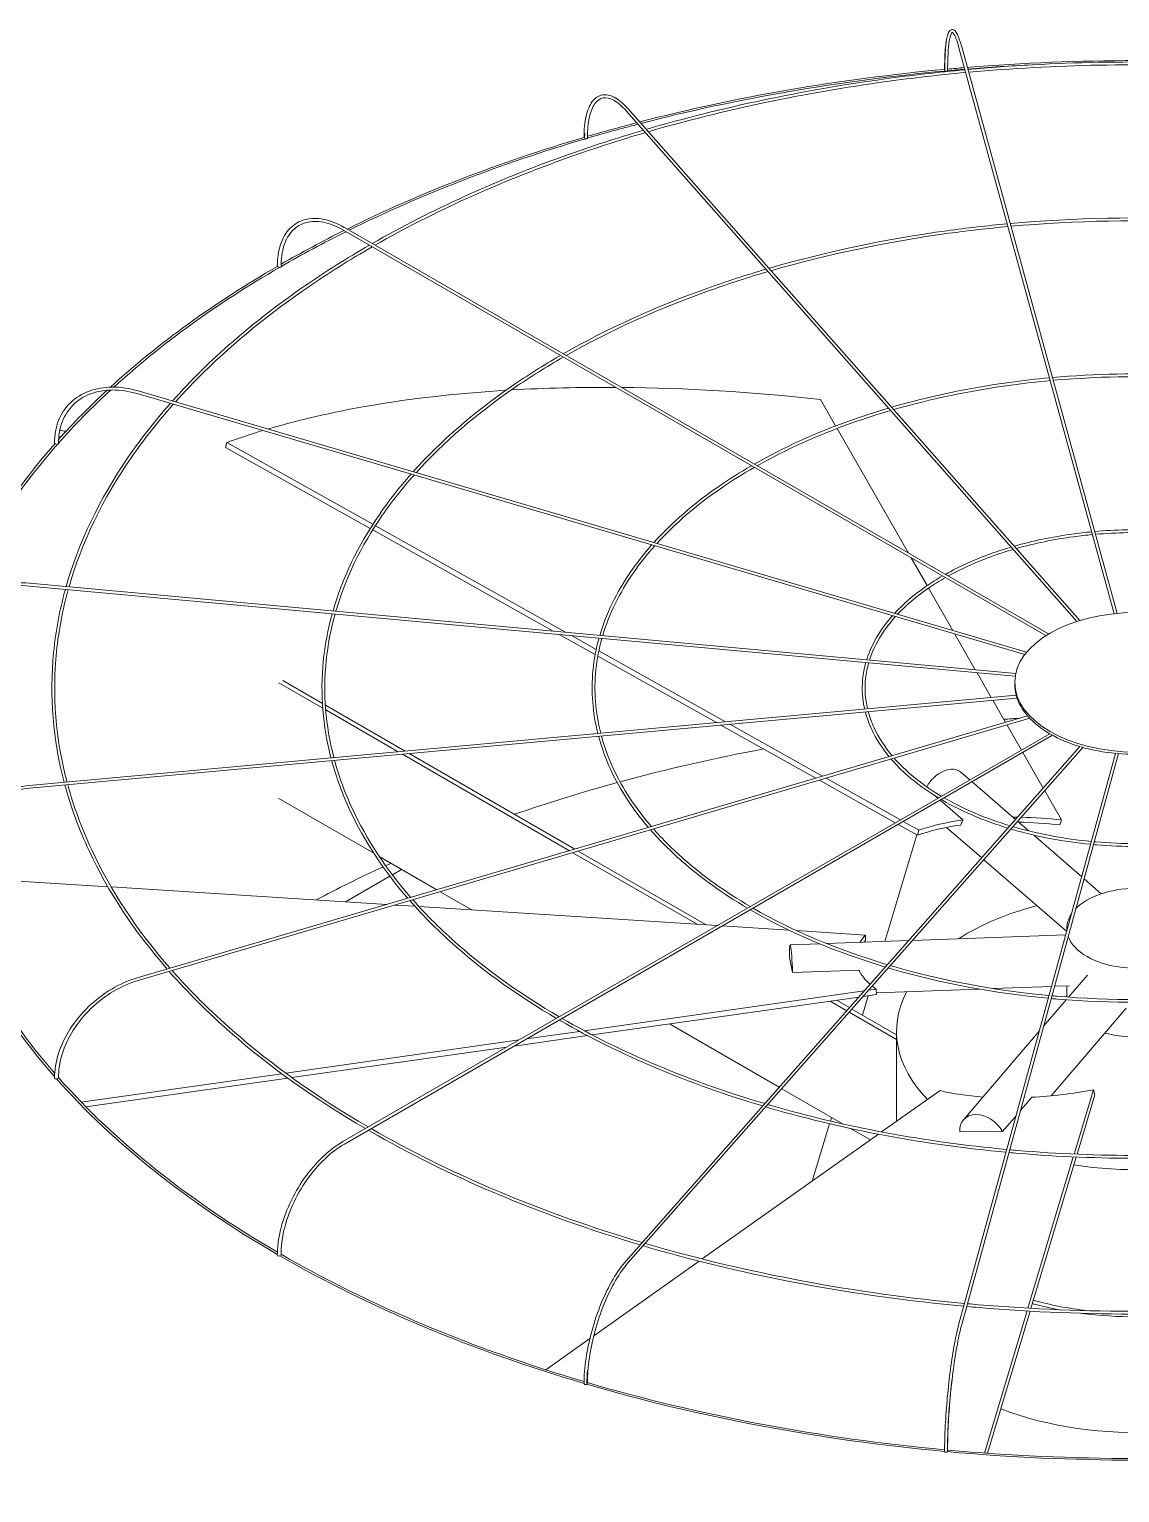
# Model space of a CAD drawing. Header units: millimetres. Extents: x -312439 to 477422, y -331570 to 212570.
# Drawn here: x 450937 to 451880, y 110186 to 111453 of the extents above; entities that cross this region are included whole.
import ezdxf

# ---------------------------------------------------------------- set-up
doc = ezdxf.new("R2010")
doc.units = ezdxf.units.MM

msp = doc.modelspace()

# ---------------------------------------------------------------- linework, layer by layer
at = {"color": 4, "linetype": 'Continuous', "lineweight": 0, "extrusion": (-1.11022e-16, 0.816497, 0.57735)}
msp.add_line((451741.274, 111436.739), (451875.629, 110946.981), dxfattribs=at)
at = {"color": 3, "linetype": 'Continuous', "lineweight": 0, "extrusion": (-1.11022e-16, 0.816497, 0.57735)}
for p, q in [((451875.629, 110946.981), (451741.274, 111436.739)), ((451743.636, 111437.387), (451878.104, 110947.218)), ((451455.115, 111383.798), (451845.793, 110941.116)), ((451453.279, 111382.177), (451843.229, 110940.32)), ((451208.378, 111279.07), (451816.429, 110928.011)), ((451818.794, 110929.474), (451209.603, 111281.191)), ((451030.491, 111137.385), (451798.117, 110911.569)), ((451031.183, 111139.735), (451799.752, 110913.641)), ((451634.575, 111109.39), (451621.365, 111132.45)), ((451697.54, 110999.48), (451635.808, 111107.238)), ((451106.742, 111090.834), (451107.977, 111095.121)), ((451107.977, 111095.121), (451234.301, 111024.318)), ((451231.975, 111020.643), (451106.742, 111090.834)), ((451390.246, 110931.934), (451234.114, 111019.444)), ((451236.442, 111023.118), (451400.863, 110930.963)), ((451713.704, 110971.266), (451699.961, 110995.254)), ((450937.065, 110970.915), (451789.919, 110892.927)), ((450937.288, 110973.354), (451790.376, 110895.345)), ((451735.966, 110932.406), (451714.925, 110969.134)), ((451426.601, 110911.558), (451395.49, 110928.995)), ((451406.107, 110928.024), (451427.494, 110916.037)), ((451755.363, 110898.547), (451737.725, 110929.335)), ((451429.732, 110914.783), (451539.204, 110853.425)), ((451531.566, 110852.727), (451428.86, 110910.292)), ((451769.166, 110874.454), (451756.85, 110895.951)), ((451152.845, 110887.145), (451190.905, 110865.171)), ((451190.633, 110869.328), (451156.31, 110889.145)), ((451789.509, 110885.592), (451789.509, 110887.592)), ((450937.065, 110798.364), (451790.722, 110876.425)), ((450937.288, 110795.924), (451791.446, 110874.031)), ((451262.072, 110828.083), (451193.175, 110867.861)), ((451781.55, 110852.835), (451770.504, 110872.116)), ((451030.491, 110631.893), (451800.672, 110858.461)), ((451802.51, 110856.448), (451031.183, 110629.543)), ((451193.477, 110863.686), (451256.091, 110827.536)), ((451542.977, 110851.31), (451623.31, 110806.285)), ((451819.715, 110843.164), (451208.378, 110490.208)), ((451822.192, 110841.766), (451209.603, 110488.087)), ((451617.484, 110804.571), (451535.339, 110850.612)), ((451795.199, 110829.01), (451782.802, 110850.65)), ((451409.015, 110743.245), (451265.749, 110825.96)), ((451845.935, 110832.025), (451453.279, 110387.101)), ((451848.538, 110831.273), (451455.115, 110385.48)), ((451876.672, 110826.098), (451741.274, 110332.54)), ((451814.123, 110795.978), (451796.417, 110826.884)), ((451259.769, 110825.413), (451404.426, 110741.895)), ((451743.636, 110331.892), (451879.151, 110825.875)), ((451686.18, 110766.068), (451620.471, 110802.897)), ((451626.297, 110804.611), (451690.557, 110768.594)), ((451743.149, 110809.7), (451750.588, 110803.253)), ((451752.546, 110801.556), (451790.227, 110768.902)), ((451719.951, 110789.847), (451722.916, 110787.277)), ((451829.847, 110768.531), (451815.408, 110793.733)), ((451235.101, 110739.655), (451152.845, 110787.145)), ((451724.875, 110785.58), (451744.604, 110768.483)), ((451705.417, 110755.286), (451688.666, 110764.675)), ((451693.042, 110767.201), (451706.653, 110759.573)), ((451792.079, 110767.298), (451801.659, 110758.996)), ((451828.611, 110764.243), (451829.847, 110768.531)), ((451676.987, 110663.408), (451704.837, 110755.611)), ((451705.417, 110755.286), (451706.653, 110759.573)), ((451730.564, 110762.098), (451760.969, 110735.749)), ((451805.681, 110755.51), (451847.392, 110719.365)), ((451407.355, 110740.204), (451514.703, 110678.226)), ((451522.492, 110677.729), (451411.945, 110741.554)), ((451289.684, 110708.141), (451239.839, 110736.919)), ((451259.175, 110725.756), (451251.113, 110721.101)), ((451762.82, 110734.145), (451834.424, 110672.095)), ((451005.011, 110710.736), (450918.849, 110716.232)), ((451248.975, 110719.867), (451210.463, 110697.632)), ((451849.444, 110717.586), (451864.38, 110704.643)), ((451246.209, 110695.352), (451007.954, 110710.548)), ((451319.987, 110690.646), (451292.614, 110706.45)), ((451270.587, 110693.797), (451253.342, 110694.897)), ((451532.111, 110677.116), (451274.107, 110693.572)), ((451594.146, 110673.159), (451536.523, 110676.835)), ((451834.539, 110674.731), (451834.539, 110672.514)), ((451595.262, 110660.379), (451620.739, 110661.323)), ((451660.258, 110668.942), (451600.789, 110672.735)), ((451626.691, 110661.544), (451697.807, 110664.18)), ((451660.353, 110664.275), (451660.258, 110668.942)), ((451701.185, 110664.305), (451833.634, 110669.214)), ((451597.302, 110636.45), (451594.67, 110649.458)), ((451654.53, 110638.571), (451597.302, 110636.45)), ((451770.96, 110622.646), (451821.371, 110624.514)), ((451823.937, 110624.609), (451836.858, 110625.088)), ((451834.539, 110625.002), (451834.539, 110615.332)), ((451836.072, 110615.22), (451852.417, 110634.292)), ((451417.111, 110586.165), (451659.351, 110620.604)), ((451654.627, 110615.252), (451424.098, 110582.478)), ((451629.874, 110611.733), (451644.214, 110603.453)), ((451646.553, 110606.103), (451635.433, 110612.523)), ((451657.728, 110599.651), (451662.791, 110616.412)), ((451669.836, 110617.414), (451658.363, 110615.783)), ((451663.086, 110621.135), (451669.741, 110622.081)), ((451669.836, 110617.414), (451669.741, 110622.081)), ((451669.806, 110618.896), (451758.701, 110622.191)), ((451814.436, 110589.976), (451834.091, 110612.909)), ((451646.379, 110602.203), (451687.261, 110578.6)), ((451687.261, 110582.6), (451648.717, 110604.853)), ((451821.148, 110529.862), (451885.99, 110605.519)), ((451367.185, 110579.067), (451413.021, 110585.584)), ((451585.751, 110537.207), (451490.892, 110591.974)), ((451687.261, 110507.731), (451687.261, 110585.494)), ((451745.059, 110509.025), (451810.701, 110585.617)), ((451158.912, 110549.458), (451360.686, 110578.143)), ((451419.945, 110581.887), (451356.429, 110572.858)), ((451349.93, 110571.934), (451164.297, 110545.542)), ((450982.076, 110524.317), (451155.45, 110548.965)), ((451160.803, 110545.046), (450986.107, 110520.21)), ((451640.524, 110505.583), (451587.915, 110535.957)), ((451840.885, 110479.394), (451857.523, 110534.88)), ((451858.853, 110530.688), (451857.523, 110534.88)), ((451724.845, 110534.354), (451674.353, 110498.588)), ((451794.408, 110516.966), (451804.36, 110528.579)), ((451858.853, 110530.688), (451843.44, 110479.284)), ((451630.04, 110507.984), (451630.979, 110511.094)), ((451778.928, 110498.904), (451790.672, 110512.607)), ((451614.367, 110456.098), (451629.33, 110505.635)), ((451664.603, 110491.682), (451647.539, 110501.533)), ((451742.101, 110498.758), (451778.928, 110498.904)), ((451671.581, 110496.625), (451519.119, 110388.631)), ((451800.899, 110346.048), (451840.159, 110476.974)), ((451842.714, 110476.863), (451803.443, 110345.903)), ((451516.492, 110386.77), (451425.371, 110322.226)), ((451763.32, 110220.726), (451800.176, 110343.636)), ((451802.72, 110343.49), (451765.852, 110220.543)), ((451422.046, 110319.871), (451383.808, 110292.786))]:
    msp.add_line(p, q, dxfattribs=at)
at = {"color": 3, "linetype": 'Continuous', "lineweight": 0}
for centre, major_axis, ratio, start_param, end_param in [((451894.434, 110820.056), (-1048.768, 0), 0.57735027, 4.57359934, 4.85199434), ((451894.434, 110820.056), (-1046.319, 0), 0.57735027, 4.79833842, 4.85195343), ((451894.434, 110820.056), (-1048.768, 0), 0.57735027, 4.87097639, 5.13416564), ((451894.434, 110820.056), (-1046.319, 0), 0.57735027, 4.87108521, 5.13404975), ((451730.034, 111417.509), (1.225, 0), 0.57735027, 3.14159265, 3.70729107), ((451730.225, 111416.811), (1.225, 0.004), 0.56474576, 3.29698969, 4.86778602), ((451730.225, 111416.811), (1.225, 0.004), 0.56474576, 4.86778602, 6.28318531), ((451894.434, 110820.056), (-1046.319, 0), 0.57735027, 4.85435141, 4.86879705), ((451894.434, 110820.056), (-1048.768, 0), 0.57735027, 4.85438672, 4.86842813), ((451894.434, 110820.056), (-1048.768, 0), 0.57735027, 5.13694439, 5.18189128), ((451894.434, 110820.056), (-1046.319, 0), 0.57735027, 5.13683502, 5.18307763), ((451894.434, 110820.056), (-1048.768, 0), 0.57735027, 5.18510484, 5.42093263), ((451894.434, 110820.056), (-1046.319, 0), 0.57735027, 5.18527527, 5.42075236), ((451418.149, 111359.002), (1.225, 0), 0.57735027, 3.14159265, 4.134446), ((451418.705, 111358.372), (1.225, 0.01), 0.56597275, 3.60793822, 5.17873454), ((451418.705, 111358.372), (1.225, 0.01), 0.56597275, 5.17873454, 6.28318531), ((451894.434, 110820.056), (-1046.319, 0), 0.57735027, 5.42407254, 5.49730565), ((451894.434, 110820.056), (-1048.768, 0), 0.57735027, 5.42424502, 5.49496708), ((451894.434, 110820.056), (-1048.768, 0), 0.57735027, 5.49938311, 5.72060344), ((451894.434, 110820.056), (-1046.319, 0), 0.57735027, 5.49937067, 5.71908805), ((451152.843, 111247.714), (1.225, 0), 0.57735027, 3.14159265, 4.45055499), ((451153.709, 111247.214), (1.225, 0.016), 0.56830663, 3.91933875, 5.49013508), ((451153.709, 111247.214), (1.225, 0.016), 0.56830663, 5.49013508, 6.28318531), ((451895.67, 110653.632), (-971.388, 279.904), 0.41303809, 5.31032739, 5.41762277), ((451895.67, 110653.632), (-971.388, 279.904), 0.41303809, 5.11506512, 5.30461302), ((451894.434, 110820.056), (-1046.319, 0), 0.57735027, 5.72402786, 5.81143896), ((451894.434, 110820.056), (-1048.768, 0), 0.57735027, 5.72583618, 5.80677108), ((451895.67, 110653.632), (-971.388, 279.904), 0.41303809, 5.42335715, 5.70815224), ((451010.525, 111210.895), (-188.366, 0), 0.57735027, 1.31793497, 1.34794926), ((451895.67, 110653.632), (-971.388, 279.904), 0.41303809, 5.71506764, 5.76687966), ((451894.434, 110820.056), (-1048.768, 0), 0.57735027, 5.81359811, 6.07011802), ((451894.434, 110820.056), (-1046.319, 0), 0.57735027, 5.81336511, 6.06128621), ((450960.088, 111094.54), (1.225, 0), 0.57735027, 3.14159265, 4.76471425), ((450961.179, 111094.219), (1.225, 0.021), 0.57151893, 4.23145457, 5.8022509), ((450961.179, 111094.219), (1.225, 0.021), 0.57151893, 5.8022509, 6.28318531), ((451010.525, 111207.695), (-192.285, 0), 0.57735027, 1.31899441, 1.32861255), ((451894.001, 110885.592), (-104.492, 0), 0.57735027, 0, 0.1535113), ((451894.001, 110885.592), (-104.492, 0), 0.57735027, 0.16064797, 0.46767057), ((451894.434, 110255.168), (1046.319, 0), 0.57735027, 1.66704137, 1.68043487), ((451894.001, 110885.592), (-104.492, 0), 0.57735027, 0.47480723, 0.78182983), ((451894.001, 110885.592), (-104.492, 0), 0.57735027, 0.7889665, 1.0959891), ((451894.434, 110255.168), (1046.319, 0), 0.57735027, 1.88378363, 2.01152702), ((451894.001, 110885.592), (-104.492, 0), 0.57735027, 1.10312576, 1.41014836), ((451894.001, 110885.592), (-104.492, 0), 0.57735027, 1.41728503, 1.72430763), ((451894.434, 110255.168), (1046.319, 0), 0.57735027, 2.01409491, 2.11046953), ((451728.671, 110792.993), (-14.478, -16.707), 0.67950023, 3.14159265, 5.02860292), ((451894.434, 110649.345), (-233.097, 67.167), 0.41303809, 5.53223376, 5.76687966), ((451895.67, 110653.632), (233.097, -67.167), 0.41303809, 2.38836611, 2.62528701), ((451895.67, 110653.632), (233.097, -67.167), 0.41303809, 2.14647482, 2.1667574), ((451894.434, 110649.345), (-233.097, 67.167), 0.41303809, 5.11506512, 5.27837519), ((451895.67, 110653.632), (233.097, -67.167), 0.41303809, 1.97347247, 2.1313259), ((451894.434, 110820.056), (-1046.319, 0), 0.57735027, 0.15790655, 0.46457773), ((451894.434, 110255.168), (1046.319, 0), 0.57735027, 2.24276735, 2.31574628), ((451894.434, 110255.168), (1046.319, 0), 0.57735027, 2.23436866, 2.24000128), ((451894.434, 110820.056), (-1048.768, 0), 0.57735027, 0.1585854, 0.46892864), ((451894.434, 110674.731), (-59.895, 0), 0.57735027, 3.69756416, 5.76575409), ((451894.434, 110585.494), (-207.174, 0), 0.57735027, 5.13902547, 5.54737639), ((451894.434, 110674.731), (-59.895, 0), 0.57735027, 5.91432374, 6.33788761), ((451596.081, 110638.287), (-0.819, 22.092), 0.05230802, 4.627231, 7.32191967), ((451894.339, 110654.012), (-242.531, -4.942), 0.30331876, 6.01219977, 6.09914028), ((451894.434, 110649.345), (-242.531, -4.942), 0.30331876, 6.01219977, 6.0333648), ((451894.434, 110674.731), (-59.895, 0), 0.57735027, 0.20327195, 0.78539816), ((451894.434, 110674.731), (-59.895, 0), 0.57735027, 0.78539816, 2.89978042), ((451894.339, 110654.012), (-242.531, -4.942), 0.30331876, 0.14390811, 0.31767721), ((451894.339, 110654.012), (-242.531, -4.942), 0.30331876, 0.34103276, 0.38082901), ((451894.434, 110585.494), (-207.174, 0), 0.57735027, 5.99169836, 6.79713651), ((451894.434, 110615.109), (-59.895, 0), 0.57735027, 1.1079301, 2.23846982), ((450960.088, 110545.073), (1.225, 0), 0.57735027, 3.14159265, 5.70719205), ((451894.434, 110820.056), (-1048.768, 0), 0.57735027, 0.4725868, 0.78374969), ((450961.179, 110545.394), (1.225, 0.021), 0.58304212, 5.17373692, 6.28318531), ((451894.434, 110820.056), (-1046.319, 0), 0.57735027, 0.47175253, 0.78145685), ((451893.104, 110653.537), (-231.216, -73.381), 0.44048996, 1.04197677, 1.27889767), ((451893.104, 110653.537), (-231.216, -73.381), 0.44048996, 0.62708313, 0.83556185), ((451761.845, 110494.639), (16.786, -14.386), 0.73180825, 1.0914656, 3.78615427), ((451894.434, 110585.494), (-207.174, 0), 0.57735027, 1.30817895, 1.9425337), ((451152.843, 110391.899), (1.225, 0), 0.57735027, 3.14159265, 6.02135132), ((451894.434, 110820.056), (-1048.768, 0), 0.57735027, 0.78656596, 1.09808088), ((451153.709, 110392.399), (1.225, 0.017), 0.58625442, 5.48989346, 6.28318531), ((451894.434, 110820.056), (-1046.319, 0), 0.57735027, 0.78587838, 1.09689941), ((451894.434, 110460.988), (-212.072, 0), 0.57735027, 1.13383327, 1.25213937), ((451894.434, 110460.988), (-207.174, 0), 0.57735027, 1.12739667, 1.36460952), ((451894.434, 110460.988), (-212.072, 0), 0.57735027, 1.3476903, 1.79509044), ((451894.434, 110820.056), (-1046.319, 0), 0.57735027, 1.10010535, 1.41183726), ((451418.149, 110280.611), (-1.225, 0), 0.57735027, 0, 3.14159265), ((451894.434, 110820.056), (-1048.768, 0), 0.57735027, 1.10054445, 1.41220862), ((451418.705, 110281.241), (-1.225, -0.011), 0.58858829, 2.66526492, 3.14159265), ((451894.434, 110360.988), (-212.072, 0), 0.57735027, 0.98594125, 2.34464399), ((451894.434, 110257.168), (-1048.768, 0), 0.57735027, 0, 3.14159265), ((451730.034, 110222.104), (-1.225, 0), 0.57735027, 0, 3.14159265), ((451894.434, 110820.056), (-1048.768, 0), 0.57735027, 1.41453598, 1.72626058), ((451730.225, 110222.802), (-1.225, -0.004), 0.58981528, 2.98275574, 3.14159265), ((451894.434, 110820.056), (-1046.319, 0), 0.57735027, 1.41438895, 1.72636573)]:
    msp.add_ellipse(centre, major_axis=major_axis, ratio=ratio, start_param=start_param, end_param=end_param, dxfattribs=at)
msp.add_ellipse((451894.001, 110887.592), major_axis=(-104.492, 0), ratio=0.57735027, dxfattribs=at)
for points, knots in [([(451728.809, 111417.509), (451728.809, 111424.323), (451729.015, 111430.389), (451729.827, 111440.462), (451730.424, 111444.459), (451732.031, 111450.146), (451732.933, 111452.207), (451736.073, 111452.668), (451737.067, 111452.078), (451739.271, 111449.736), (451740.501, 111447.118), (451742.419, 111441.593), (451743.028, 111439.602), (451743.636, 111437.387)], [4.71238898, 4.71238898, 4.71238898, 4.71238898, 5.02654825, 5.02654825, 5.34070751, 5.34070751, 5.65486678, 5.65486678, 5.82360284, 5.82360284, 6.1377621, 6.1377621, 6.28318531, 6.28318531, 6.28318531, 6.28318531]), ([(451741.274, 111436.739), (451740.001, 111441.379), (451738.724, 111444.944), (451736.5, 111449.267), (451735.503, 111449.866), (451735.397, 111449.866), (451734.578, 111449.271), (451733.169, 111444.613), (451732.591, 111441.214), (451731.749, 111432.241), (451731.501, 111426.521), (451731.449, 111418.969), (451731.447, 111417.901), (451731.45, 111416.814)], [6.28318531, 6.28318531, 6.28318531, 6.28318531, 6.59845219, 6.59845219, 6.89265788, 6.89265788, 7.20992592, 7.20992592, 7.50402257, 7.50402257, 7.81881569, 7.81881569, 7.86952551, 7.86952551, 7.86952551, 7.86952551]), ([(451730.336, 111442.05), (451730.3, 111441.807), (451730.264, 111441.56), (451729.657, 111437.213), (451729.279, 111432), (451729.027, 111423.051), (451728.991, 111420.01), (451729.001, 111416.809)], [1.101311746, 1.101311746, 1.101311746, 1.101311746, 1.120767624, 1.120767624, 1.438035664, 1.438035664, 1.586302602, 1.586302602, 1.586302602, 1.586302602]), ([(452039.012, 111417.868), (452017.767, 111419.79), (451996.408, 111421.289), (451899.707, 111426.133), (451823.641, 111424.62), (451748.991, 111417.868)], [3.771589677, 3.771589677, 3.771589677, 3.771589677, 3.840445898, 3.840445898, 4.082391957, 4.082391957, 4.082391957, 4.082391957]), ([(452038.354, 111415.468), (452017.562, 111417.343), (451996.66, 111418.812), (451900.408, 111423.684), (451824.32, 111422.201), (451749.649, 111415.468)], [3.7720633, 3.7720633, 3.7720633, 3.7720633, 3.839550132, 3.839550132, 4.081918334, 4.081918334, 4.081918334, 4.081918334]), ([(451746.513, 111417.642), (451723.216, 111415.498), (451700.059, 111412.845), (451605.691, 111399.88), (451536.281, 111385.2), (451470.776, 111366.053)], [4.085069591, 4.085069591, 4.085069591, 4.085069591, 4.160608173, 4.160608173, 4.395665913, 4.395665913, 4.395665913, 4.395665913]), ([(451747.171, 111415.243), (451724.14, 111413.129), (451701.246, 111410.519), (451607.259, 111397.676), (451537.964, 111383.077), (451472.567, 111364.024)], [4.084600117, 4.084600117, 4.084600117, 4.084600117, 4.159387709, 4.159387709, 4.39434399, 4.39434399, 4.39434399, 4.39434399]), ([(451416.924, 111359.002), (451416.924, 111365.862), (451417.526, 111372.058), (451419.911, 111382.559), (451421.69, 111386.871), (451426.412, 111393.21), (451429.408, 111395.233), (451435.968, 111396.372), (451439.406, 111395.678), (451446.658, 111391.997), (451450.515, 111388.854), (451454.612, 111384.364), (451454.864, 111384.083), (451455.115, 111383.798)], [4.71238898, 4.71238898, 4.71238898, 4.71238898, 5.02654825, 5.02654825, 5.34070751, 5.34070751, 5.65486678, 5.65486678, 5.94845155, 5.94845155, 6.26261081, 6.26261081, 6.28318531, 6.28318531, 6.28318531, 6.28318531]), ([(451453.279, 111382.177), (451449.623, 111386.32), (451445.991, 111389.382), (451439.259, 111393.07), (451436.197, 111393.695), (451430.832, 111392.755), (451428.444, 111391.179), (451424.336, 111385.586), (451422.67, 111381.567), (451420.462, 111371.556), (451419.902, 111365.593), (451419.927, 111358.767), (451419.928, 111358.575), (451419.929, 111358.382)], [0, 0, 0, 0, 0.31464476, 0.31464476, 0.6289116, 0.6289116, 0.94617964, 0.94617964, 1.26344768, 1.26344768, 1.5772832, 1.5772832, 1.5863402, 1.5863402, 1.5863402, 1.5863402]), ([(451468.181, 111365.291), (451445.364, 111358.57), (451423.024, 111351.308), (451340.633, 111321.895), (451284.318, 111296.252), (451233.74, 111267.256)], [4.398772282, 4.398772282, 4.398772282, 4.398772282, 4.480777933, 4.480777933, 4.708868502, 4.708868502, 4.708868502, 4.708868502]), ([(451469.97, 111363.264), (451447.249, 111356.593), (451425.001, 111349.385), (451342.844, 111320.158), (451286.659, 111294.662), (451236.195, 111265.838)], [4.39745622, 4.39745622, 4.39745622, 4.39745622, 4.479217897, 4.479217897, 4.707006068, 4.707006068, 4.707006068, 4.707006068]), ([(451417.517, 111362.419), (451417.495, 111361.603), (451417.481, 111360.775), (451417.475, 111359.418), (451417.475, 111358.895), (451417.48, 111358.368)], [7.8059806913, 7.8059806913, 7.8059806913, 7.8059806913, 7.8451401512, 7.8451401512, 7.8694167814, 7.8694167814, 7.8694167814, 7.8694167814]), ([(451151.619, 111247.714), (451151.619, 111254.615), (451152.563, 111260.995), (451156.297, 111272.109), (451159.09, 111276.844), (451166.284, 111284.124), (451170.678, 111286.667), (451180.548, 111289.273), (451186.014, 111289.341), (451197.472, 111287.065), (451203.468, 111284.714), (451209.497, 111281.252), (451209.55, 111281.222), (451209.603, 111281.191)], [3.14159265, 3.14159265, 3.14159265, 3.14159265, 3.45575192, 3.45575192, 3.76991118, 3.76991118, 4.08269654, 4.08269654, 4.39544819, 4.39544819, 4.70960746, 4.70960746, 4.71238898, 4.71238898, 4.71238898, 4.71238898]), ([(451208.378, 111279.07), (451202.628, 111282.39), (451196.903, 111284.631), (451186.105, 111286.771), (451181.039, 111286.672), (451172.036, 111284.217), (451168.09, 111281.868), (451161.599, 111275.095), (451159.057, 111270.661), (451155.677, 111260.073), (451154.845, 111253.923), (451154.934, 111247.231)], [1.57079633, 1.57079633, 1.57079633, 1.57079633, 1.88806437, 1.88806437, 2.20533241, 2.20533241, 2.52260045, 2.52260045, 2.83986849, 2.83986849, 3.15713653, 3.15713653, 3.15713653, 3.15713653]), ([(451783.08, 111284.347), (451765.62, 111282.737), (451748.266, 111280.746), (451677.714, 111271.045), (451625.855, 111260.089), (451576.894, 111245.809)], [4.085383912, 4.085383912, 4.085383912, 4.085383912, 4.160809561, 4.160809561, 4.394762921, 4.394762921, 4.394762921, 4.394762921]), ([(451783.738, 111281.948), (451766.544, 111280.368), (451749.452, 111278.419), (451679.282, 111268.84), (451627.539, 111257.965), (451578.685, 111243.779)], [4.084758769, 4.084758769, 4.084758769, 4.084758769, 4.159183124, 4.159183124, 4.392998475, 4.392998475, 4.392998475, 4.392998475]), ([(452002.445, 111284.573), (451986.597, 111286.001), (451970.663, 111287.116), (451898.349, 111290.732), (451841.427, 111289.607), (451785.558, 111284.573)], [3.772165081, 3.772165081, 3.772165081, 3.772165081, 3.840593344, 3.840593344, 4.081816553, 4.081816553, 4.081816553, 4.081816553]), ([(452001.787, 111282.173), (451986.391, 111283.554), (451970.916, 111284.64), (451899.05, 111288.283), (451842.106, 111287.188), (451786.216, 111282.173)], [3.772797592, 3.772797592, 3.772797592, 3.772797592, 3.839399606, 3.839399606, 4.081184042, 4.081184042, 4.081184042, 4.081184042]), ([(451231.286, 111265.844), (451211.752, 111254.562), (451193.08, 111242.779), (451130.996, 111199.946), (451092.518, 111166.501), (451060.848, 111131.008)], [4.712563603, 4.712563603, 4.712563603, 4.712563603, 4.800982872, 4.800982872, 5.022068239, 5.022068239, 5.022068239, 5.022068239]), ([(451233.737, 111264.429), (451214.246, 111253.214), (451195.616, 111241.503), (451133.574, 111198.87), (451095.107, 111165.564), (451063.45, 111130.243)], [4.710711416, 4.710711416, 4.710711416, 4.710711416, 4.799012884, 4.799012884, 5.020261931, 5.020261931, 5.020261931, 5.020261931]), ([(451574.299, 111245.048), (451557.146, 111239.994), (451540.352, 111234.532), (451478.789, 111212.542), (451436.78, 111193.433), (451399.013, 111171.835)], [4.398901247, 4.398901247, 4.398901247, 4.398901247, 4.481035777, 4.481035777, 4.70761983, 4.70761983, 4.70761983, 4.70761983]), ([(451576.088, 111243.021), (451559.03, 111238.016), (451542.328, 111232.609), (451481.001, 111210.805), (451439.123, 111191.842), (451401.47, 111170.417)], [4.397147207, 4.397147207, 4.397147207, 4.397147207, 4.478956818, 4.478956818, 4.705132161, 4.705132161, 4.705132161, 4.705132161]), ([(451396.558, 111170.424), (451381.834, 111161.921), (451367.763, 111153.039), (451321.404, 111121.034), (451292.738, 111096.151), (451269.087, 111069.75)], [4.712541759, 4.712541759, 4.712541759, 4.712541759, 4.801308866, 4.801308866, 5.020482203, 5.020482203, 5.020482203, 5.020482203]), ([(451399.009, 111169.009), (451384.329, 111160.573), (451370.299, 111151.762), (451323.984, 111119.957), (451295.329, 111095.215), (451271.692, 111068.983)], [4.710072273, 4.710072273, 4.710072273, 4.710072273, 4.798683598, 4.798683598, 5.018063384, 5.018063384, 5.018063384, 5.018063384]), ([(451965.891, 111151.322), (451955.434, 111152.257), (451944.924, 111152.988), (451896.987, 111155.377), (451859.205, 111154.64), (451822.112, 111151.322)], [3.773286698, 3.773286698, 3.773286698, 3.773286698, 3.840886477, 3.840886477, 4.080694936, 4.080694936, 4.080694936, 4.080694936]), ([(450958.863, 111094.54), (450958.863, 111101.469), (450960.061, 111108.068), (450964.763, 111119.945), (450968.267, 111125.22), (450977.229, 111133.887), (450982.683, 111137.277), (450994.967, 111141.842), (451001.794, 111143.018), (451016.146, 111143.069), (451023.67, 111141.945), (451031.183, 111139.735)], [4.71238898, 4.71238898, 4.71238898, 4.71238898, 5.02654825, 5.02654825, 5.34070751, 5.34070751, 5.65486678, 5.65486678, 5.96902604, 5.96902604, 6.28318531, 6.28318531, 6.28318531, 6.28318531]), ([(451819.634, 111151.096), (451808.017, 111150.02), (451796.469, 111148.692), (451749.726, 111142.253), (451715.408, 111135.018), (451682.98, 111125.601)], [4.086037534, 4.086037534, 4.086037534, 4.086037534, 4.161210359, 4.161210359, 4.393038284, 4.393038284, 4.393038284, 4.393038284]), ([(451820.292, 111148.697), (451808.94, 111147.652), (451797.655, 111146.366), (451751.294, 111140.048), (451717.092, 111132.894), (451684.773, 111123.57)], [4.08510236, 4.08510236, 4.08510236, 4.08510236, 4.158773218, 4.158773218, 4.390386282, 4.390386282, 4.390386282, 4.390386282]), ([(451965.232, 111148.921), (451955.229, 111149.811), (451945.176, 111150.512), (451897.688, 111152.928), (451859.884, 111152.22), (451822.771, 111148.921)], [3.774238416, 3.774238416, 3.774238416, 3.774238416, 3.839097695, 3.839097695, 4.079743218, 4.079743218, 4.079743218, 4.079743218]), ([(451030.491, 111137.385), (451023.228, 111139.522), (451015.98, 111140.589), (451002.243, 111140.497), (450995.758, 111139.338), (450984.19, 111134.938), (450979.108, 111131.699), (450970.81, 111123.467), (450967.594, 111118.473), (450963.333, 111107.181), (450962.291, 111100.884), (450962.404, 111094.24)], [0, 0, 0, 0, 0.31726804, 0.31726804, 0.63453608, 0.63453608, 0.95180412, 0.95180412, 1.26907216, 1.26907216, 1.5863402, 1.5863402, 1.5863402, 1.5863402]), ([(451059.051, 111128.984), (451045.563, 111113.712), (451033.33, 111098.067), (450997.774, 111046.158), (450979.822, 111008.652), (450968.973, 110970.457)], [5.026267439, 5.026267439, 5.026267439, 5.026267439, 5.121193451, 5.121193451, 5.33524268, 5.33524268, 5.33524268, 5.33524268]), ([(451061.646, 111128.22), (451048.26, 111113.13), (451036.111, 111097.678), (451000.425, 111045.942), (450982.359, 111008.42), (450971.455, 110970.23)], [5.024480731, 5.024480731, 5.024480731, 5.024480731, 5.118801023, 5.118801023, 5.334410373, 5.334410373, 5.334410373, 5.334410373]), ([(451680.384, 111124.841), (451668.906, 111121.456), (451657.669, 111117.798), (451616.929, 111103.229), (451589.212, 111090.646), (451564.248, 111076.437)], [4.399235311, 4.399235311, 4.399235311, 4.399235311, 4.481549286, 4.481549286, 4.705249353, 4.705249353, 4.705249353, 4.705249353]), ([(451682.173, 111122.814), (451670.791, 111119.479), (451659.646, 111115.875), (451619.142, 111101.491), (451591.558, 111089.054), (451566.708, 111075.016)], [4.396606667, 4.396606667, 4.396606667, 4.396606667, 4.478434088, 4.478434088, 4.701505316, 4.701505316, 4.701505316, 4.701505316]), ([(451267.287, 111067.726), (451257.091, 111056.187), (451247.849, 111044.363), (451221.319, 111005.587), (451207.943, 110977.727), (451199.786, 110949.35)], [5.026073872, 5.026073872, 5.026073872, 5.026073872, 5.121589201, 5.121589201, 5.333322518, 5.333322518, 5.333322518, 5.333322518]), ([(451269.883, 111066.962), (451259.789, 111055.605), (451250.63, 111043.975), (451223.972, 111005.372), (451210.483, 110977.495), (451202.27, 110949.123)], [5.023689806, 5.023689806, 5.023689806, 5.023689806, 5.118400985, 5.118400985, 5.332193335, 5.332193335, 5.332193335, 5.332193335]), ([(451561.79, 111075.027), (451551.892, 111069.31), (451542.435, 111063.337), (451511.797, 111042.157), (451492.931, 111025.824), (451477.297, 111008.5)], [4.712617693, 4.712617693, 4.712617693, 4.712617693, 4.801958432, 4.801958432, 5.017472679, 5.017472679, 5.017472679, 5.017472679]), ([(451564.241, 111073.612), (451554.387, 111067.962), (451544.971, 111062.06), (451514.379, 111041.08), (451495.528, 111024.887), (451479.907, 111007.732)], [4.708914423, 4.708914423, 4.708914423, 4.708914423, 4.798024648, 4.798024648, 5.013814843, 5.013814843, 5.013814843, 5.013814843]), ([(451856.189, 111017.846), (451850.414, 111017.304), (451844.673, 111016.638), (451821.738, 111013.462), (451804.96, 111009.947), (451789.069, 111005.391)], [4.08798608, 4.08798608, 4.08798608, 4.08798608, 4.162397179, 4.162397179, 4.387898946, 4.387898946, 4.387898946, 4.387898946]), ([(451929.336, 111018.07), (451924.273, 111018.513), (451919.185, 111018.861), (451895.626, 111020.023), (451876.984, 111019.672), (451858.667, 111018.07)], [3.776630452, 3.776630452, 3.776630452, 3.776630452, 3.841752063, 3.841752063, 4.077351182, 4.077351182, 4.077351182, 4.077351182]), ([(451928.677, 111015.669), (451924.068, 111016.067), (451919.438, 111016.385), (451896.327, 111017.573), (451877.663, 111017.252), (451859.326, 111015.669)], [3.778551419, 3.778551419, 3.778551419, 3.778551419, 3.838185012, 3.838185012, 4.075430215, 4.075430215, 4.075430215, 4.075430215]), ([(451475.491, 111006.478), (451468.6, 110998.683), (451462.359, 110990.693), (451444.854, 110965.048), (451436.052, 110946.818), (451430.592, 110928.245)], [5.025838542, 5.025838542, 5.025838542, 5.025838542, 5.122377625, 5.122377625, 5.329668134, 5.329668134, 5.329668134, 5.329668134]), ([(451478.089, 111005.714), (451471.299, 110998.101), (451465.141, 110990.304), (451447.51, 110964.833), (451438.595, 110946.586), (451433.079, 110928.017)], [5.022258505, 5.022258505, 5.022258505, 5.022258505, 5.117600339, 5.117600339, 5.327918781, 5.327918781, 5.327918781, 5.327918781]), ([(451786.469, 111004.634), (451780.667, 111002.919), (451774.988, 111001.065), (451755.068, 110993.917), (451741.646, 110987.858), (451729.488, 110981.035)], [4.400230759, 4.400230759, 4.400230759, 4.400230759, 4.483072665, 4.483072665, 4.698193224, 4.698193224, 4.698193224, 4.698193224]), ([(451856.847, 111015.447), (451851.337, 111014.936), (451845.859, 111014.312), (451823.308, 111011.256), (451806.647, 111007.82), (451790.865, 111003.356)], [4.086130867, 4.086130867, 4.086130867, 4.086130867, 4.157537531, 4.157537531, 4.382563309, 4.382563309, 4.382563309, 4.382563309]), ([(451788.259, 111002.607), (451782.552, 111000.942), (451776.965, 110999.142), (451757.286, 110992.178), (451743.999, 110986.263), (451731.96, 110979.608)], [4.394987895, 4.394987895, 4.394987895, 4.394987895, 4.476861237, 4.476861237, 4.690631098, 4.690631098, 4.690631098, 4.690631098]), ([(451727.022, 110979.631), (451721.949, 110976.7), (451717.107, 110973.634), (451702.188, 110963.28), (451693.126, 110955.495), (451685.519, 110947.246)], [4.712843699, 4.712843699, 4.712843699, 4.712843699, 4.803888031, 4.803888031, 5.008535494, 5.008535494, 5.008535494, 5.008535494]), ([(451729.475, 110978.214), (451724.446, 110975.351), (451719.643, 110972.357), (451704.779, 110962.203), (451695.736, 110954.557), (451688.146, 110946.473)], [4.705442937, 4.705442937, 4.705442937, 4.705442937, 4.796044704, 4.796044704, 5.001045495, 5.001045495, 5.001045495, 5.001045495]), ([(450857.525, 110914.473), (450857.525, 110921.418), (450858.857, 110928.248), (450864.052, 110940.99), (450867.914, 110946.9), (450877.771, 110957.215), (450883.764, 110961.618), (450897.282, 110968.501), (450904.805, 110970.98), (450920.65, 110973.787), (450928.97, 110974.115), (450937.288, 110973.354)], [4.71238898, 4.71238898, 4.71238898, 4.71238898, 5.02654825, 5.02654825, 5.34070751, 5.34070751, 5.65486678, 5.65486678, 5.96902604, 5.96902604, 6.28318531, 6.28318531, 6.28318531, 6.28318531]), ([(450937.065, 110970.915), (450929.003, 110971.652), (450920.947, 110971.322), (450905.654, 110968.57), (450898.421, 110966.147), (450885.497, 110959.465), (450879.81, 110955.207), (450870.536, 110945.293), (450866.949, 110939.639), (450862.211, 110927.488), (450861.06, 110920.992), (450861.184, 110914.386)], [0, 0, 0, 0, 0.31726804, 0.31726804, 0.63453608, 0.63453608, 0.95180412, 0.95180412, 1.26907216, 1.26907216, 1.5863402, 1.5863402, 1.5863402, 1.5863402]), ([(450968.301, 110968.058), (450963.303, 110949.957), (450959.896, 110931.706), (450954.412, 110875.926), (450957.488, 110838.226), (450967.255, 110801.124)], [5.339721085, 5.339721085, 5.339721085, 5.339721085, 5.441089183, 5.441089183, 5.648615479, 5.648615479, 5.648615479, 5.648615479]), ([(450970.78, 110967.832), (450965.862, 110950.11), (450962.481, 110932.25), (450956.801, 110876.632), (450959.848, 110838.697), (450969.728, 110801.35)], [5.338921526, 5.338921526, 5.338921526, 5.338921526, 5.438899176, 5.438899176, 5.64936187, 5.64936187, 5.64936187, 5.64936187]), ([(451199.11, 110946.953), (451195.315, 110933.247), (451192.733, 110919.426), (451188.662, 110877.75), (451190.901, 110849.771), (451198.045, 110822.228)], [5.339283406, 5.339283406, 5.339283406, 5.339283406, 5.441448905, 5.441448905, 5.646435094, 5.646435094, 5.646435094, 5.646435094]), ([(451201.589, 110946.726), (451197.874, 110933.4), (451195.319, 110919.97), (451191.053, 110878.456), (451193.262, 110850.243), (451200.518, 110822.455)], [5.33821232, 5.33821232, 5.33821232, 5.33821232, 5.438530423, 5.438530423, 5.647409525, 5.647409525, 5.647409525, 5.647409525]), ([(451683.696, 110945.229), (451680.109, 110941.179), (451676.869, 110937.023), (451668.385, 110924.508), (451664.163, 110915.907), (451661.416, 110907.137)], [5.025139852, 5.025139852, 5.025139852, 5.025139852, 5.124718569, 5.124718569, 5.318852702, 5.318852702, 5.318852702, 5.318852702]), ([(451686.297, 110944.464), (451682.81, 110940.596), (451679.653, 110936.633), (451671.053, 110924.295), (451666.72, 110915.676), (451663.913, 110906.909)], [5.01795641, 5.01795641, 5.01795641, 5.01795641, 5.115193837, 5.115193837, 5.315025269, 5.315025269, 5.315025269, 5.315025269]), ([(451429.906, 110925.848), (451427.321, 110916.552), (451425.57, 110907.176), (451422.911, 110879.605), (451424.318, 110861.333), (451428.854, 110843.334)], [5.33857876, 5.33857876, 5.33857876, 5.33857876, 5.442163387, 5.442163387, 5.64226325, 5.64226325, 5.64226325, 5.64226325]), ([(451432.386, 110925.621), (451429.881, 110916.706), (451428.156, 110907.721), (451425.304, 110880.311), (451426.681, 110861.803), (451431.323, 110843.56)], [5.336959594, 5.336959594, 5.336959594, 5.336959594, 5.437790201, 5.437790201, 5.643665153, 5.643665153, 5.643665153, 5.643665153]), ([(451660.703, 110904.743), (451659.327, 110899.859), (451658.406, 110894.928), (451657.156, 110881.462), (451657.74, 110872.895), (451659.686, 110864.442)], [5.336493801, 5.336493801, 5.336493801, 5.336493801, 5.444267704, 5.444267704, 5.629920419, 5.629920419, 5.629920419, 5.629920419]), ([(451663.186, 110904.516), (451661.89, 110900.011), (451660.994, 110895.472), (451659.558, 110882.166), (451660.109, 110873.364), (451662.149, 110864.668)], [5.333180829, 5.333180829, 5.333180829, 5.333180829, 5.43554784, 5.43554784, 5.632366847, 5.632366847, 5.632366847, 5.632366847]), ([(451660.277, 110862.037), (451661.625, 110856.881), (451663.479, 110851.774), (451669.605, 110838.653), (451674.665, 110830.77), (451680.912, 110823.23)], [5.647555853, 5.647555853, 5.647555853, 5.647555853, 5.761093974, 5.761093974, 5.943993783, 5.943993783, 5.943993783, 5.943993783]), ([(451662.751, 110862.263), (451664.024, 110857.491), (451665.745, 110852.755), (451671.738, 110839.801), (451676.956, 110831.718), (451683.475, 110823.984)], [5.650528691, 5.650528691, 5.650528691, 5.650528691, 5.758797505, 5.758797505, 5.950674573, 5.950674573, 5.950674573, 5.950674573]), ([(451429.478, 110840.932), (451432.109, 110831.106), (451435.671, 110821.367), (451448.143, 110794.599), (451459.06, 110777.893), (451472.675, 110761.972)], [5.651173142, 5.651173142, 5.651173142, 5.651173142, 5.760561648, 5.760561648, 5.95641101, 5.95641101, 5.95641101, 5.95641101]), ([(451431.954, 110841.158), (451434.508, 110831.715), (451437.937, 110822.348), (451450.272, 110795.75), (451461.353, 110778.844), (451475.253, 110762.731)], [5.65270674, 5.65270674, 5.65270674, 5.65270674, 5.759411073, 5.759411073, 5.959865306, 5.959865306, 5.959865306, 5.959865306]), ([(451198.681, 110819.827), (451202.594, 110805.332), (451207.863, 110790.962), (451226.678, 110750.548), (451243.461, 110725.019), (451264.46, 110700.721)], [5.652395762, 5.652395762, 5.652395762, 5.652395762, 5.760377777, 5.760377777, 5.960593901, 5.960593901, 5.960593901, 5.960593901]), ([(451201.157, 110820.053), (451204.993, 110805.94), (451210.128, 110791.942), (451228.807, 110751.699), (451245.755, 110725.97), (451267.043, 110701.48)], [5.653428737, 5.653428737, 5.653428737, 5.653428737, 5.759610075, 5.759610075, 5.96292207, 5.96292207, 5.96292207, 5.96292207]), ([(451682.642, 110821.186), (451686.848, 110816.32), (451691.552, 110811.602), (451704.622, 110800.131), (451713.611, 110793.62), (451723.538, 110787.636)], [5.960592691, 5.960592691, 5.960592691, 5.960592691, 6.079635734, 6.079635734, 6.26166654, 6.26166654, 6.26166654, 6.26166654]), ([(451685.229, 110821.947), (451689.191, 110817.441), (451693.597, 110813.061), (451706.488, 110801.763), (451715.724, 110795.123), (451725.966, 110789.038)], [5.967591178, 5.967591178, 5.967591178, 5.967591178, 6.080287214, 6.080287214, 6.268831801, 6.268831801, 6.268831801, 6.268831801]), ([(450857.525, 110725.14), (450857.525, 110732.084), (450858.856, 110739.14), (450864.031, 110752.779), (450867.874, 110759.361), (450877.683, 110771.419), (450883.647, 110776.893), (450897.116, 110786.214), (450904.618, 110790.06), (450920.435, 110795.754), (450928.747, 110797.603), (450937.065, 110798.364)], [4.71238898, 4.71238898, 4.71238898, 4.71238898, 5.02654825, 5.02654825, 5.34070751, 5.34070751, 5.65486678, 5.65486678, 5.96902604, 5.96902604, 6.28318531, 6.28318531, 6.28318531, 6.28318531]), ([(450937.288, 110795.924), (450929.226, 110795.187), (450921.163, 110793.383), (450905.841, 110787.823), (450898.585, 110784.068), (450885.612, 110774.987), (450879.897, 110769.664), (450870.574, 110757.993), (450866.969, 110751.648), (450862.212, 110738.578), (450861.06, 110731.855), (450861.184, 110725.273)], [0, 0, 0, 0, 0.31726804, 0.31726804, 0.63453608, 0.63453608, 0.95180412, 0.95180412, 1.26907216, 1.26907216, 1.5863402, 1.5863402, 1.5863402, 1.5863402]), ([(450967.896, 110798.723), (450973.089, 110779.573), (450980.061, 110760.588), (451005.22, 110706.53), (451027.881, 110672.165), (451056.282, 110639.48)], [5.653093793, 5.653093793, 5.653093793, 5.653093793, 5.7602846, 5.7602846, 5.96276906, 5.96276906, 5.96276906, 5.96276906]), ([(450970.373, 110798.95), (450975.489, 110780.182), (450982.327, 110761.567), (451007.347, 110707.682), (451030.175, 110673.118), (451058.867, 110640.241)], [5.653873117, 5.653873117, 5.653873117, 5.653873117, 5.75970856, 5.75970856, 5.964525032, 5.964525032, 5.964525032, 5.964525032]), ([(451744.604, 110768.483), (451744.514, 110768.29), (451744.425, 110768.097), (451743.772, 110766.626), (451743.311, 110765.355), (451742.961, 110764.14)], [52.47056241, 52.47056241, 52.47056241, 52.47056241, 52.72742849, 52.72742849, 54.42831534, 54.42831534, 54.42831534, 54.42831534]), ([(451788.003, 110762.679), (451788.207, 110762.619), (451788.412, 110762.56), (451809.715, 110756.369), (451832.44, 110752.092), (451855.759, 110749.867)], [0.316175386, 0.316175386, 0.316175386, 0.316175386, 0.319111449, 0.319111449, 0.621557717, 0.621557717, 0.621557717, 0.621557717]), ([(451474.434, 110759.937), (451482.567, 110750.624), (451491.625, 110741.585), (451518.152, 110718.312), (451537.183, 110704.68), (451558.287, 110692.229)], [5.964776177, 5.964776177, 5.964776177, 5.964776177, 6.079826485, 6.079826485, 6.272361792, 6.272361792, 6.272361792, 6.272361792]), ([(451477.024, 110760.698), (451484.912, 110751.745), (451493.67, 110743.043), (451520.017, 110719.946), (451539.299, 110706.186), (451560.726, 110693.636)], [5.968309678, 5.968309678, 5.968309678, 5.968309678, 6.080154143, 6.080154143, 6.276006003, 6.276006003, 6.276006003, 6.276006003]), ([(451786.214, 110760.653), (451786.91, 110760.446), (451787.607, 110760.242), (451809.329, 110753.958), (451831.924, 110749.707), (451855.102, 110747.469)], [0.310941688, 0.310941688, 0.310941688, 0.310941688, 0.320879059, 0.320879059, 0.619731391, 0.619731391, 0.619731391, 0.619731391]), ([(451857.578, 110747.238), (451858.455, 110747.159), (451859.332, 110747.083), (451883.461, 110745.066), (451907.213, 110745.143), (451930.425, 110747.238)], [0.630366287, 0.630366287, 0.630366287, 0.630366287, 0.641648359, 0.641648359, 0.94043004, 0.94043004, 0.94043004, 0.94043004]), ([(451858.237, 110749.638), (451858.706, 110749.596), (451859.176, 110749.555), (451882.853, 110747.53), (451906.58, 110747.572), (451929.766, 110749.638)], [0.632258371, 0.632258371, 0.632258371, 0.632258371, 0.638337859, 0.638337859, 0.938537956, 0.938537956, 0.938537956, 0.938537956]), ([(451268.82, 110699.45), (451280.632, 110686.05), (451293.743, 110673.027), (451333.545, 110638.13), (451362.875, 110617.25), (451395.491, 110598.238)], [5.968548703, 5.968548703, 5.968548703, 5.968548703, 6.080105077, 6.080105077, 6.278398486, 6.278398486, 6.278398486, 6.278398486]), ([(451266.229, 110698.688), (451278.287, 110684.928), (451291.697, 110671.569), (451331.681, 110636.496), (451360.758, 110615.743), (451393.049, 110596.828)], [5.966185363, 5.966185363, 5.966185363, 5.966185363, 6.079886296, 6.079886296, 6.275955277, 6.275955277, 6.275955277, 6.275955277]), ([(451058.056, 110637.449), (451074.03, 110619.255), (451091.783, 110601.588), (451145.219, 110554.716), (451184.358, 110526.835), (451227.853, 110501.452)], [5.966968174, 5.966968174, 5.966968174, 5.966968174, 6.07991547, 6.07991547, 6.277817313, 6.277817313, 6.277817313, 6.277817313]), ([(451060.648, 110638.211), (451076.376, 110620.377), (451093.828, 110603.046), (451147.083, 110556.35), (451186.475, 110528.343), (451230.297, 110502.864)], [5.968743918, 5.968743918, 5.968743918, 5.968743918, 6.080079672, 6.080079672, 6.279655045, 6.279655045, 6.279655045, 6.279655045]), ([(451680.128, 110640.446), (451681.229, 110640.12), (451682.333, 110639.798), (451725.923, 110627.173), (451771.649, 110618.625), (451818.546, 110614.216)], [0.312542317, 0.312542317, 0.312542317, 0.312542317, 0.320442121, 0.320442121, 0.624004657, 0.624004657, 0.624004657, 0.624004657]), ([(451681.917, 110642.472), (451682.527, 110642.293), (451683.138, 110642.115), (451726.309, 110629.584), (451772.166, 110621.011), (451819.204, 110616.615)], [0.315168655, 0.315168655, 0.315168655, 0.315168655, 0.319555491, 0.319555491, 0.624932564, 0.624932564, 0.624932564, 0.624932564]), ([(450958.863, 110545.073), (450958.863, 110552.002), (450960.06, 110559.26), (450964.709, 110573.74), (450968.161, 110580.96), (450976.978, 110594.675), (450982.342, 110601.168), (450994.465, 110612.805), (451001.221, 110617.948), (451015.479, 110626.387), (451022.979, 110629.683), (451030.491, 110631.893)], [4.71238898, 4.71238898, 4.71238898, 4.71238898, 5.02654825, 5.02654825, 5.34070751, 5.34070751, 5.65486678, 5.65486678, 5.96902604, 5.96902604, 6.28318531, 6.28318531, 6.28318531, 6.28318531]), ([(451031.183, 110629.543), (451023.92, 110627.407), (451016.646, 110624.202), (451002.813, 110615.97), (450996.256, 110610.945), (450984.525, 110599.581), (450979.352, 110593.243), (450970.91, 110579.901), (450967.643, 110572.898), (450963.333, 110558.94), (450962.292, 110551.989), (450962.404, 110545.415)], [6.28318531, 6.28318531, 6.28318531, 6.28318531, 6.60045335, 6.60045335, 6.91772139, 6.91772139, 7.23498943, 7.23498943, 7.55225747, 7.55225747, 7.86952551, 7.86952551, 7.86952551, 7.86952551]), ([(451821.024, 110613.987), (451822.799, 110613.826), (451824.576, 110613.671), (451872.917, 110609.608), (451920.497, 110609.765), (451966.979, 110613.987)], [0.629347255, 0.629347255, 0.629347255, 0.629347255, 0.640828535, 0.640828535, 0.941449071, 0.941449071, 0.941449071, 0.941449071]), ([(451821.682, 110616.387), (451823.05, 110616.264), (451824.42, 110616.144), (451872.309, 110612.072), (451919.865, 110612.193), (451966.321, 110616.387)], [0.630291706, 0.630291706, 0.630291706, 0.630291706, 0.639167998, 0.639167998, 0.940504621, 0.940504621, 0.940504621, 0.940504621]), ([(451575.832, 110522.266), (451576.847, 110521.967), (451577.864, 110521.671), (451642.902, 110502.799), (451711.891, 110489.929), (451782.65, 110483.364)], [0.314832487, 0.314832487, 0.314832487, 0.314832487, 0.319703609, 0.319703609, 0.626059979, 0.626059979, 0.626059979, 0.626059979]), ([(451574.043, 110520.239), (451575.549, 110519.794), (451577.059, 110519.353), (451642.517, 110500.388), (451711.375, 110487.543), (451781.992, 110480.965)], [0.313079474, 0.313079474, 0.313079474, 0.313079474, 0.320295327, 0.320295327, 0.625438072, 0.625438072, 0.625438072, 0.625438072]), ([(451151.619, 110391.899), (451151.619, 110398.799), (451152.564, 110406.218), (451156.238, 110421.397), (451158.967, 110429.154), (451165.942, 110444.267), (451170.187, 110451.62), (451179.788, 110465.217), (451185.141, 110471.458), (451196.449, 110482.23), (451202.402, 110486.758), (451208.378, 110490.208)], [0, 0, 0, 0, 0.31415927, 0.31415927, 0.62831853, 0.62831853, 0.9424778, 0.9424778, 1.25663706, 1.25663706, 1.57079633, 1.57079633, 1.57079633, 1.57079633]), ([(451209.603, 110488.087), (451203.853, 110484.767), (451198.081, 110480.372), (451187.096, 110469.864), (451181.884, 110463.755), (451172.553, 110450.437), (451168.436, 110443.232), (451161.714, 110428.455), (451159.111, 110420.887), (451155.675, 110406.157), (451154.845, 110398.999), (451154.934, 110392.415)], [4.71238898, 4.71238898, 4.71238898, 4.71238898, 5.02965702, 5.02965702, 5.34692506, 5.34692506, 5.6641931, 5.6641931, 5.98146114, 5.98146114, 6.29872918, 6.29872918, 6.29872918, 6.29872918]), ([(451784.469, 110480.737), (451787.143, 110480.494), (451789.819, 110480.259), (451862.373, 110474.149), (451933.781, 110474.387), (452003.534, 110480.737)], [0.629005431, 0.629005431, 0.629005431, 0.629005431, 0.64055333, 0.64055333, 0.941790896, 0.941790896, 0.941790896, 0.941790896]), ([(451785.127, 110483.137), (451787.395, 110482.931), (451789.664, 110482.732), (451861.765, 110476.613), (451933.149, 110476.815), (452002.876, 110483.137)], [0.629634706, 0.629634706, 0.629634706, 0.629634706, 0.639445125, 0.639445125, 0.941161621, 0.941161621, 0.941161621, 0.941161621]), ([(451467.99, 110400.068), (451469.891, 110399.508), (451471.796, 110398.951), (451559.114, 110373.648), (451651.109, 110356.506), (451745.449, 110347.759)], [0.313387228, 0.313387228, 0.313387228, 0.313387228, 0.320221713, 0.320221713, 0.626169744, 0.626169744, 0.626169744, 0.626169744]), ([(451469.778, 110402.095), (451471.188, 110401.681), (451472.6, 110401.269), (451559.499, 110376.059), (451651.625, 110358.892), (451746.107, 110350.158)], [0.314702857, 0.314702857, 0.314702857, 0.314702857, 0.319777688, 0.319777688, 0.626637437, 0.626637437, 0.626637437, 0.626637437]), ([(451416.924, 110280.611), (451416.924, 110287.472), (451417.527, 110294.995), (451419.876, 110310.658), (451421.621, 110318.794), (451426.085, 110334.9), (451428.802, 110342.866), (451434.948, 110357.862), (451438.376, 110364.89), (451445.622, 110377.333), (451449.437, 110382.748), (451453.279, 110387.101)], [4.71238898, 4.71238898, 4.71238898, 4.71238898, 5.02654825, 5.02654825, 5.34070751, 5.34070751, 5.65486678, 5.65486678, 5.96902604, 5.96902604, 6.28318531, 6.28318531, 6.28318531, 6.28318531]), ([(451455.115, 110385.48), (451451.459, 110381.338), (451447.778, 110376.121), (451440.735, 110364.018), (451437.376, 110357.121), (451431.358, 110342.379), (451428.698, 110334.536), (451424.351, 110318.697), (451422.663, 110310.705), (451420.428, 110295.379), (451419.881, 110288.048), (451419.928, 110281.367), (451419.929, 110281.31), (451419.929, 110281.252)], [0, 0, 0, 0, 0.31464476, 0.31464476, 0.63176735, 0.63176735, 0.94903539, 0.94903539, 1.26630343, 1.26630343, 1.58357147, 1.58357147, 1.5863402, 1.5863402, 1.5863402, 1.5863402]), ([(451747.927, 110347.532), (451751.495, 110347.206), (451755.067, 110346.893), (451851.824, 110338.737), (451947.057, 110339.055), (452040.076, 110347.532)], [0.628847379, 0.628847379, 0.628847379, 0.628847379, 0.640415364, 0.640415364, 0.941948948, 0.941948948, 0.941948948, 0.941948948]), ([(451748.585, 110349.931), (451751.747, 110349.644), (451754.911, 110349.366), (451851.216, 110341.201), (451946.425, 110341.483), (452039.418, 110349.931)], [0.62931922, 0.62931922, 0.62931922, 0.62931922, 0.639583767, 0.639583767, 0.941477106, 0.941477106, 0.941477106, 0.941477106]), ([(451728.809, 110222.104), (451728.809, 110228.918), (451729.016, 110236.476), (451729.821, 110252.357), (451730.42, 110260.676), (451731.953, 110277.268), (451732.885, 110285.538), (451734.995, 110301.227), (451736.171, 110308.644), (451738.655, 110321.908), (451739.961, 110327.753), (451741.274, 110332.54)], [4.71238898, 4.71238898, 4.71238898, 4.71238898, 5.02654825, 5.02654825, 5.34070751, 5.34070751, 5.65486678, 5.65486678, 5.96902604, 5.96902604, 6.28318531, 6.28318531, 6.28318531, 6.28318531]), ([(451743.636, 110331.892), (451742.363, 110327.252), (451741.084, 110321.529), (451738.641, 110308.468), (451737.479, 110301.12), (451735.397, 110285.567), (451734.478, 110277.365), (451732.976, 110260.929), (451732.393, 110252.697), (451731.621, 110237.028), (451731.432, 110229.594), (451731.45, 110222.89), (451731.45, 110222.848), (451731.45, 110222.806)], [6.28318531, 6.28318531, 6.28318531, 6.28318531, 6.59845219, 6.59845219, 6.91572023, 6.91572023, 7.23298827, 7.23298827, 7.55025631, 7.55025631, 7.86752435, 7.86752435, 7.86952551, 7.86952551, 7.86952551, 7.86952551]), ([(451731.259, 110222.104), (451731.259, 110228.868), (451731.464, 110236.388), (451732.266, 110252.197), (451732.863, 110260.483), (451734.124, 110274.142), (451734.693, 110279.528), (451735.32, 110284.789)], [4.71238898, 4.71238898, 4.71238898, 4.71238898, 5.026548246, 5.026548246, 5.340707511, 5.340707511, 5.545847126, 5.545847126, 5.545847126, 5.545847126])]:
    msp.add_open_spline(points, degree=3, knots=knots, dxfattribs=at)
for points in [[(451725.953, 110786.202), (451726.333, 110785.979), (451726.715, 110785.758), (451727.098, 110785.537)], [(451727.098, 110785.537), (451743.741, 110775.927), (451762.865, 110767.776), (451783.633, 110761.43)], [(451728.398, 110787.614), (451745.125, 110777.966), (451764.424, 110769.783), (451785.414, 110763.449)], [(451560.719, 110690.804), (451561.101, 110690.582), (451561.483, 110690.361), (451561.866, 110690.14)], [(451561.866, 110690.14), (451595.813, 110670.54), (451634.974, 110653.981), (451677.541, 110641.216)], [(451563.167, 110692.217), (451597.196, 110672.58), (451636.534, 110655.99), (451679.326, 110643.239)], [(451395.487, 110595.407), (451395.869, 110595.186), (451396.251, 110594.964), (451396.634, 110594.743)], [(451396.634, 110594.743), (451447.885, 110565.154), (451507.084, 110540.187), (451571.453, 110521.006)], [(451397.935, 110596.821), (451449.267, 110567.193), (451508.645, 110542.197), (451573.24, 110523.031)], [(451230.294, 110500.033), (451230.663, 110499.819), (451231.032, 110499.606), (451231.402, 110499.392)], [(451231.402, 110499.392), (451299.964, 110459.808), (451379.215, 110426.431), (451465.399, 110400.835)], [(451232.743, 110501.447), (451301.377, 110461.835), (451380.792, 110428.436), (451467.186, 110402.86)], [(451419.373, 110280.611), (451419.373, 110284.372), (451419.558, 110288.348), (451419.925, 110292.477)]]:
    msp.add_open_spline(points, degree=3, dxfattribs=at)

doc.saveas('drawing.dxf')
